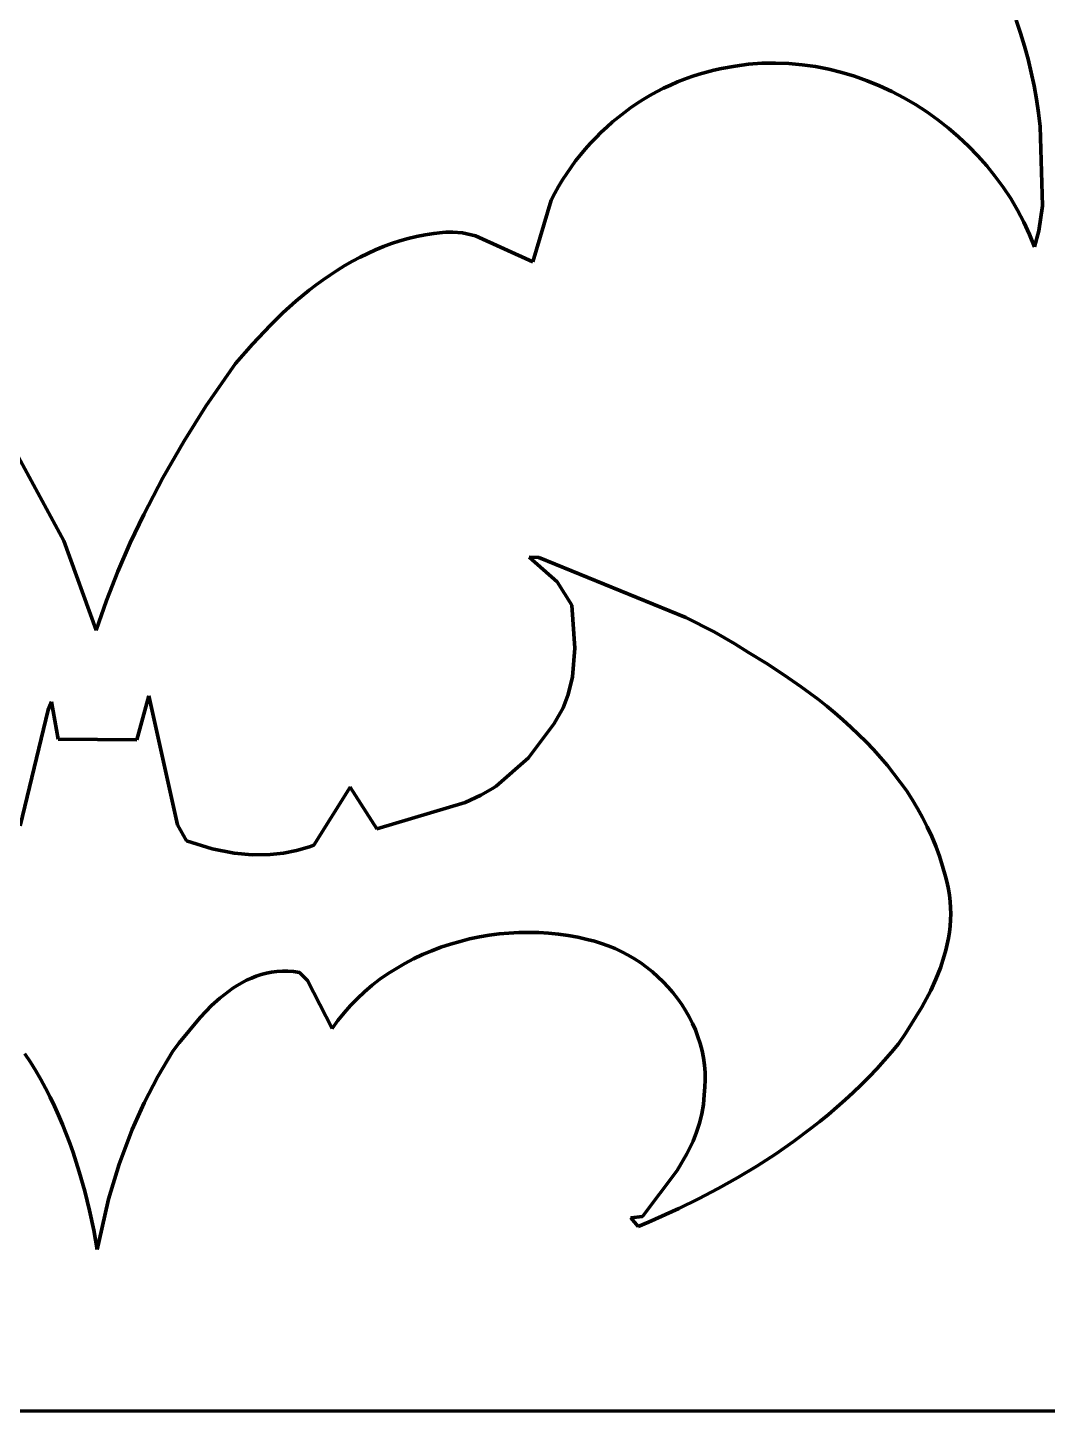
# Model space of a CAD drawing. Header units: millimetres. Extents: x 0 to 8.6, y 0 to 11.1.
# Drawn here: x 1.558 to 3.124, y 0 to 2.124 of the extents above; entities that cross this region are included whole.
import ezdxf

# ---------------------------------------------------------------- set-up
doc = ezdxf.new("R2010")
doc.units = ezdxf.units.MM
doc.layers.add('color#010101ff', color=7, linetype='CONTINUOUS', lineweight=100)
doc.layers.add('color#ffffffff', color=7, linetype='CONTINUOUS', lineweight=100)

msp = doc.modelspace()

# ---------------------------------------------------------------- linework, layer by layer
at = {"layer": 'color#010101ff'}
for p, q in [((3.076, 2.136), (3.0826, 2.1162)), ((3.0826, 2.1162), (3.0886, 2.0961)), ((3.0886, 2.0961), (3.0941, 2.0759)), ((2.6235, 2.0616), (2.6119, 2.0591)), ((2.6442, 2.0655), (2.6235, 2.0616)), ((2.6649, 2.0682), (2.6442, 2.0655)), ((2.6856, 2.0697), (2.6649, 2.0682)), ((2.7063, 2.0701), (2.6856, 2.0697)), ((2.7269, 2.0694), (2.7063, 2.0701)), ((2.7474, 2.0675), (2.7269, 2.0694)), ((2.7678, 2.0646), (2.7474, 2.0675)), ((2.788, 2.0607), (2.7678, 2.0646)), ((3.0941, 2.0759), (3.099, 2.0556)), ((2.5557, 2.0411), (2.5449, 2.0364)), ((2.5667, 2.0454), (2.5557, 2.0411)), ((2.5778, 2.0494), (2.5667, 2.0454)), ((2.589, 2.053), (2.5778, 2.0494)), ((2.6004, 2.0563), (2.589, 2.053)), ((2.6119, 2.0591), (2.6004, 2.0563)), ((2.808, 2.0557), (2.788, 2.0607)), ((2.8277, 2.0498), (2.808, 2.0557)), ((2.8471, 2.0429), (2.8277, 2.0498)), ((2.8662, 2.0351), (2.8471, 2.0429)), ((3.099, 2.0556), (3.1033, 2.0351)), ((2.5135, 2.0203), (2.5034, 2.0143)), ((2.5238, 2.026), (2.5135, 2.0203)), ((2.5343, 2.0314), (2.5238, 2.026)), ((2.5449, 2.0364), (2.5343, 2.0314)), ((2.885, 2.0264), (2.8662, 2.0351)), ((2.9033, 2.0168), (2.885, 2.0264)), ((3.1033, 2.0351), (3.1071, 2.0144)), ((2.4838, 2.0013), (2.4743, 1.9944)), ((2.4935, 2.008), (2.4838, 2.0013)), ((2.5034, 2.0143), (2.4935, 2.008)), ((2.9212, 2.0063), (2.9033, 2.0168)), ((2.9386, 1.9951), (2.9212, 2.0063)), ((3.1071, 2.0144), (3.1103, 1.9937)), ((2.456, 1.9797), (2.4472, 1.9719)), ((2.4651, 1.9872), (2.456, 1.9797)), ((2.4743, 1.9944), (2.4651, 1.9872)), ((2.9555, 1.9831), (2.9386, 1.9951)), ((2.9718, 1.9703), (2.9555, 1.9831)), ((3.1103, 1.9937), (3.1128, 1.9728)), ((2.4303, 1.9555), (2.4222, 1.947)), ((2.4386, 1.9638), (2.4303, 1.9555)), ((2.4472, 1.9719), (2.4386, 1.9638)), ((2.9875, 1.9568), (2.9718, 1.9703)), ((3.0026, 1.9426), (2.9875, 1.9568)), ((3.1128, 1.9728), (3.1164, 1.8508)), ((2.4143, 1.9381), (2.4068, 1.9291)), ((2.4222, 1.947), (2.4143, 1.9381)), ((3.0171, 1.9277), (3.0026, 1.9426)), ((2.3995, 1.9198), (2.3925, 1.9103)), ((2.4068, 1.9291), (2.3995, 1.9198)), ((3.0308, 1.9122), (3.0171, 1.9277)), ((3.0438, 1.8961), (3.0308, 1.9122)), ((2.3858, 1.9006), (2.3793, 1.8907)), ((2.3925, 1.9103), (2.3858, 1.9006)), ((3.056, 1.8793), (3.0438, 1.8961)), ((2.3674, 1.8703), (2.3619, 1.8598)), ((2.3732, 1.8806), (2.3674, 1.8703)), ((2.3793, 1.8907), (2.3732, 1.8806)), ((3.0674, 1.862), (3.056, 1.8793)), ((2.3619, 1.8598), (2.334, 1.7651)), ((3.0779, 1.8442), (3.0674, 1.862)), ((3.1164, 1.8508), (3.1107, 1.8127)), ((3.0876, 1.8259), (3.0779, 1.8442)), ((2.1683, 1.8063), (2.1552, 1.8037)), ((2.1816, 1.8084), (2.1683, 1.8063)), ((2.1951, 1.8099), (2.1816, 1.8084)), ((2.2004, 1.8103), (2.1951, 1.8099)), ((2.2108, 1.8106), (2.2004, 1.8103)), ((2.226, 1.8093), (2.2108, 1.8106)), ((2.2458, 1.805), (2.226, 1.8093)), ((3.0963, 1.8071), (3.0876, 1.8259)), ((3.104, 1.7878), (3.0963, 1.8071)), ((3.1107, 1.8127), (3.104, 1.7878)), ((2.1045, 1.7883), (2.0923, 1.7833)), ((2.1169, 1.7929), (2.1045, 1.7883)), ((2.1295, 1.797), (2.1169, 1.7929)), ((2.1422, 1.8006), (2.1295, 1.797)), ((2.1552, 1.8037), (2.1422, 1.8006)), ((2.334, 1.7651), (2.2458, 1.805)), ((2.0568, 1.7658), (2.0454, 1.7592)), ((2.0685, 1.772), (2.0568, 1.7658)), ((2.0803, 1.7779), (2.0685, 1.772)), ((2.0923, 1.7833), (2.0803, 1.7779)), ((2.023, 1.745), (2.012, 1.7374)), ((2.0341, 1.7523), (2.023, 1.745)), ((2.0454, 1.7592), (2.0341, 1.7523)), ((1.9907, 1.7214), (1.9701, 1.7043)), ((2.0013, 1.7295), (1.9907, 1.7214)), ((2.012, 1.7374), (2.0013, 1.7295)), ((1.9701, 1.7043), (1.9502, 1.6864)), ((1.9502, 1.6864), (1.931, 1.6677)), ((1.931, 1.6677), (1.9035, 1.6386)), ((1.9035, 1.6386), (1.8776, 1.6087)), ((1.8776, 1.6087), (1.832, 1.5431)), ((1.832, 1.5431), (1.7979, 1.489)), ((1.6136, 1.3364), (1.5208, 1.5084)), ((1.7979, 1.489), (1.7659, 1.4335)), ((1.7659, 1.4335), (1.7364, 1.3768)), ((1.7364, 1.3768), (1.7159, 1.3334)), ((1.6636, 1.1994), (1.6136, 1.3364)), ((1.7159, 1.3334), (1.6969, 1.2894)), ((2.3283, 1.3117), (2.343, 1.3107)), ((2.3712, 1.2735), (2.3283, 1.3117)), ((2.343, 1.3107), (2.5689, 1.2186)), ((1.6969, 1.2894), (1.6795, 1.2447)), ((2.3937, 1.2379), (2.3712, 1.2735)), ((1.6795, 1.2447), (1.6636, 1.1994)), ((2.3983, 1.1716), (2.3937, 1.2379)), ((2.5689, 1.2186), (2.6123, 1.1966)), ((2.6123, 1.1966), (2.644, 1.1783)), ((2.3946, 1.1276), (2.3983, 1.1716)), ((2.644, 1.1783), (2.6647, 1.1651)), ((2.6647, 1.1651), (2.692, 1.1485)), ((2.692, 1.1485), (2.7191, 1.1309)), ((2.3881, 1.1008), (2.3946, 1.1276)), ((2.7191, 1.1309), (2.7459, 1.1124)), ((2.7459, 1.1124), (2.7721, 1.0928)), ((1.5896, 1.0768), (1.5947, 1.0893)), ((1.5947, 1.0893), (1.6052, 1.0321)), ((1.7261, 1.0311), (1.7442, 1.0988)), ((1.7442, 1.0988), (1.7883, 0.9007)), ((2.3802, 1.0799), (2.3881, 1.1008)), ((2.7721, 1.0928), (2.7849, 1.0826)), ((1.5467, 0.8989), (1.5896, 1.0768)), ((2.3668, 1.0559), (2.3802, 1.0799)), ((2.7849, 1.0826), (2.7975, 1.0722)), ((2.7975, 1.0722), (2.8099, 1.0615)), ((2.3269, 1.0035), (2.3668, 1.0559)), ((2.8099, 1.0615), (2.822, 1.0505)), ((2.822, 1.0505), (2.8339, 1.0393)), ((1.6052, 1.0321), (1.7261, 1.0311)), ((2.8339, 1.0393), (2.8454, 1.0278)), ((2.8454, 1.0278), (2.8567, 1.016)), ((2.2774, 0.96), (2.3269, 1.0035)), ((2.8567, 1.016), (2.8676, 1.004)), ((2.8676, 1.004), (2.8781, 0.9916)), ((2.8781, 0.9916), (2.8882, 0.979)), ((2.8882, 0.979), (2.8979, 0.9661)), ((1.9975, 0.8691), (2.0533, 0.9584)), ((2.0533, 0.9584), (2.0941, 0.8941)), ((2.2541, 0.9462), (2.2717, 0.9562)), ((2.2717, 0.9562), (2.2774, 0.96)), ((2.8979, 0.9661), (2.9072, 0.953)), ((2.0941, 0.8941), (2.2297, 0.9349)), ((2.2297, 0.9349), (2.2541, 0.9462)), ((2.9072, 0.953), (2.916, 0.9395)), ((2.916, 0.9395), (2.9243, 0.9257)), ((2.9243, 0.9257), (2.9321, 0.9117)), ((1.7883, 0.9007), (1.8023, 0.8758)), ((2.9321, 0.9117), (2.9394, 0.8973)), ((2.9394, 0.8973), (2.9462, 0.8826)), ((1.8023, 0.8758), (1.8417, 0.8635)), ((2.9462, 0.8826), (2.9523, 0.8677)), ((1.8417, 0.8635), (1.8755, 0.857)), ((1.8755, 0.857), (1.9029, 0.8546)), ((1.9029, 0.8546), (1.9304, 0.8549)), ((1.9304, 0.8549), (1.9508, 0.857)), ((1.9508, 0.857), (1.971, 0.8609)), ((1.971, 0.8609), (1.9909, 0.8667)), ((1.9909, 0.8667), (1.9975, 0.8691)), ((2.9523, 0.8677), (2.9579, 0.8524)), ((2.9579, 0.8524), (2.9628, 0.8368)), ((2.9628, 0.8368), (2.9671, 0.821)), ((2.9671, 0.821), (2.9697, 0.8114)), ((2.9697, 0.8114), (2.9718, 0.8018)), ((2.9718, 0.8018), (2.9734, 0.7923)), ((2.9734, 0.7923), (2.9744, 0.7828)), ((2.9744, 0.7828), (2.9751, 0.7733)), ((2.9751, 0.7733), (2.9753, 0.7639)), ((2.9743, 0.7451), (2.9733, 0.7358)), ((2.975, 0.7545), (2.9743, 0.7451)), ((2.9753, 0.7639), (2.975, 0.7545)), ((2.2368, 0.7253), (2.222, 0.7216)), ((2.2517, 0.7284), (2.2368, 0.7253)), ((2.2668, 0.7309), (2.2517, 0.7284)), ((2.282, 0.7329), (2.2668, 0.7309)), ((2.2972, 0.7343), (2.282, 0.7329)), ((2.3124, 0.7351), (2.2972, 0.7343)), ((2.3276, 0.7354), (2.3124, 0.7351)), ((2.3428, 0.735), (2.3276, 0.7354)), ((2.358, 0.7341), (2.3428, 0.735)), ((2.373, 0.7326), (2.358, 0.7341)), ((2.388, 0.7305), (2.373, 0.7326)), ((2.4028, 0.7278), (2.388, 0.7305)), ((2.4174, 0.7245), (2.4028, 0.7278)), ((2.4283, 0.7218), (2.4174, 0.7245)), ((2.9718, 0.7266), (2.97, 0.7173)), ((2.9733, 0.7358), (2.9718, 0.7266)), ((2.1645, 0.7012), (2.1508, 0.6947)), ((2.1786, 0.7071), (2.1645, 0.7012)), ((2.1928, 0.7125), (2.1786, 0.7071)), ((2.2073, 0.7173), (2.1928, 0.7125)), ((2.222, 0.7216), (2.2073, 0.7173)), ((2.4391, 0.7185), (2.4283, 0.7218)), ((2.4497, 0.7147), (2.4391, 0.7185)), ((2.4601, 0.7104), (2.4497, 0.7147)), ((2.4703, 0.7056), (2.4601, 0.7104)), ((2.4802, 0.7003), (2.4703, 0.7056)), ((2.9679, 0.7082), (2.9654, 0.6991)), ((2.97, 0.7173), (2.9679, 0.7082)), ((2.1243, 0.6801), (2.1115, 0.672)), ((2.1374, 0.6877), (2.1243, 0.6801)), ((2.1508, 0.6947), (2.1374, 0.6877)), ((2.4899, 0.6946), (2.4802, 0.7003)), ((2.4994, 0.6884), (2.4899, 0.6946)), ((2.5085, 0.6818), (2.4994, 0.6884)), ((2.5173, 0.6747), (2.5085, 0.6818)), ((2.9595, 0.6811), (2.9526, 0.6634)), ((2.9654, 0.6991), (2.9595, 0.6811)), ((1.8943, 0.6619), (1.8871, 0.6581)), ((1.9017, 0.6653), (1.8943, 0.6619)), ((1.9092, 0.6682), (1.9017, 0.6653)), ((1.9169, 0.6707), (1.9092, 0.6682)), ((1.9248, 0.6728), (1.9169, 0.6707)), ((1.9328, 0.6743), (1.9248, 0.6728)), ((1.941, 0.6754), (1.9328, 0.6743)), ((1.9493, 0.6759), (1.941, 0.6754)), ((1.9578, 0.6758), (1.9493, 0.6759)), ((1.9665, 0.6752), (1.9578, 0.6758)), ((1.9754, 0.6739), (1.9665, 0.6752)), ((1.9877, 0.6614), (1.9754, 0.6739)), ((2.0255, 0.5876), (1.9877, 0.6614)), ((2.0991, 0.6633), (2.0872, 0.6541)), ((2.1115, 0.672), (2.0991, 0.6633)), ((2.5257, 0.6673), (2.5173, 0.6747)), ((2.5338, 0.6595), (2.5257, 0.6673)), ((2.5416, 0.6513), (2.5338, 0.6595)), ((2.9526, 0.6634), (2.9446, 0.646)), ((1.8664, 0.6448), (1.8532, 0.6344)), ((1.8731, 0.6496), (1.8664, 0.6448)), ((1.88, 0.654), (1.8731, 0.6496)), ((1.8871, 0.6581), (1.88, 0.654)), ((2.0756, 0.6443), (2.0646, 0.634)), ((2.0872, 0.6541), (2.0756, 0.6443)), ((2.5489, 0.6428), (2.5416, 0.6513)), ((2.5558, 0.6339), (2.5489, 0.6428)), ((2.9446, 0.646), (2.9312, 0.6205)), ((1.8407, 0.6231), (1.8229, 0.6048)), ((1.8532, 0.6344), (1.8407, 0.6231)), ((2.054, 0.6232), (2.044, 0.6119)), ((2.0646, 0.634), (2.054, 0.6232)), ((2.5623, 0.6248), (2.5558, 0.6339)), ((2.5683, 0.6153), (2.5623, 0.6248)), ((2.9312, 0.6205), (2.906, 0.5799)), ((1.8229, 0.6048), (1.7909, 0.5657)), ((2.0345, 0.6), (2.0255, 0.5876)), ((2.044, 0.6119), (2.0345, 0.6)), ((2.5738, 0.6056), (2.5683, 0.6153)), ((2.5788, 0.5957), (2.5738, 0.6056)), ((2.5833, 0.5855), (2.5788, 0.5957)), ((2.5873, 0.5751), (2.5833, 0.5855)), ((2.5907, 0.5645), (2.5873, 0.5751)), ((2.906, 0.5799), (2.8953, 0.5644)), ((1.7811, 0.5528), (1.758, 0.514)), ((1.7909, 0.5657), (1.7811, 0.5528)), ((2.5935, 0.5537), (2.5907, 0.5645)), ((2.5957, 0.5427), (2.5935, 0.5537)), ((2.8953, 0.5644), (2.8844, 0.5513)), ((1.5625, 0.536), (1.5541, 0.5487)), ((1.5706, 0.523), (1.5625, 0.536)), ((2.5973, 0.5316), (2.5957, 0.5427)), ((2.5983, 0.5204), (2.5973, 0.5316)), ((2.8732, 0.5385), (2.8617, 0.5259)), ((2.8844, 0.5513), (2.8732, 0.5385)), ((1.5783, 0.5097), (1.5706, 0.523)), ((1.758, 0.514), (1.7372, 0.4739)), ((2.5985, 0.5091), (2.5983, 0.5204)), ((2.85, 0.5136), (2.838, 0.5015)), ((2.8617, 0.5259), (2.85, 0.5136)), ((1.5856, 0.4963), (1.5783, 0.5097)), ((1.5927, 0.4826), (1.5856, 0.4963)), ((2.597, 0.4861), (2.5981, 0.4976)), ((2.5981, 0.4976), (2.5985, 0.5091)), ((2.8257, 0.4897), (2.8133, 0.4782)), ((2.838, 0.5015), (2.8257, 0.4897)), ((1.5993, 0.4687), (1.5927, 0.4826)), ((1.6057, 0.4547), (1.5993, 0.4687)), ((1.7372, 0.4739), (1.7187, 0.4327)), ((2.5931, 0.4567), (2.5956, 0.4712)), ((2.5956, 0.4712), (2.597, 0.4861)), ((2.8133, 0.4782), (2.8006, 0.4669)), ((1.6118, 0.4405), (1.6057, 0.4547)), ((2.5895, 0.4424), (2.5931, 0.4567)), ((2.7877, 0.4559), (2.7746, 0.4451)), ((2.8006, 0.4669), (2.7877, 0.4559)), ((1.6175, 0.4262), (1.6118, 0.4405)), ((1.6229, 0.4118), (1.6175, 0.4262)), ((1.7187, 0.4327), (1.6989, 0.3797)), ((2.5797, 0.415), (2.585, 0.4285)), ((2.585, 0.4285), (2.5895, 0.4424)), ((2.7612, 0.4346), (2.734, 0.4142)), ((2.7746, 0.4451), (2.7612, 0.4346)), ((1.6281, 0.3972), (1.6229, 0.4118)), ((2.5703, 0.3952), (2.5797, 0.415)), ((2.734, 0.4142), (2.7061, 0.3948)), ((1.6375, 0.3678), (1.6281, 0.3972)), ((2.5555, 0.3697), (2.5703, 0.3952)), ((2.7061, 0.3948), (2.6775, 0.3764)), ((1.6459, 0.3381), (1.6375, 0.3678)), ((1.6989, 0.3797), (1.6825, 0.3256)), ((2.5024, 0.2992), (2.5555, 0.3697)), ((2.6775, 0.3764), (2.6483, 0.3588)), ((2.6185, 0.3422), (2.5883, 0.3264)), ((2.6483, 0.3588), (2.6185, 0.3422)), ((1.6533, 0.3082), (1.6459, 0.3381)), ((1.6825, 0.3256), (1.6673, 0.2595)), ((2.5883, 0.3264), (2.5577, 0.3114)), ((1.6597, 0.2783), (1.6533, 0.3082)), ((2.484, 0.2969), (2.5024, 0.2992)), ((2.5577, 0.3114), (2.5112, 0.2906)), ((1.6652, 0.2484), (1.6597, 0.2783)), ((2.4956, 0.284), (2.484, 0.2969)), ((2.5112, 0.2906), (2.4956, 0.284)), ((1.6673, 0.2595), (1.6652, 0.2484))]:
    msp.add_line(p, q, dxfattribs=at)
at = {"layer": 'color#ffffffff'}
for p, q in [((3.0826, 2.1162), (3.076, 2.136)), ((3.0886, 2.0961), (3.0826, 2.1162)), ((3.0941, 2.0759), (3.0886, 2.0961)), ((2.6119, 2.0591), (2.6235, 2.0616)), ((2.6235, 2.0616), (2.6442, 2.0655)), ((2.6442, 2.0655), (2.6649, 2.0682)), ((2.6649, 2.0682), (2.6856, 2.0697)), ((2.6856, 2.0697), (2.7063, 2.0701)), ((2.7063, 2.0701), (2.7269, 2.0694)), ((2.7269, 2.0694), (2.7474, 2.0675)), ((2.7474, 2.0675), (2.7678, 2.0646)), ((2.7678, 2.0646), (2.788, 2.0607)), ((3.099, 2.0556), (3.0941, 2.0759)), ((2.5449, 2.0364), (2.5557, 2.0411)), ((2.5557, 2.0411), (2.5667, 2.0454)), ((2.5667, 2.0454), (2.5778, 2.0494)), ((2.5778, 2.0494), (2.589, 2.053)), ((2.589, 2.053), (2.6004, 2.0563)), ((2.6004, 2.0563), (2.6119, 2.0591)), ((2.788, 2.0607), (2.808, 2.0557)), ((2.808, 2.0557), (2.8277, 2.0498)), ((2.8277, 2.0498), (2.8471, 2.0429)), ((2.8471, 2.0429), (2.8662, 2.0351)), ((3.1033, 2.0351), (3.099, 2.0556)), ((2.5034, 2.0143), (2.5135, 2.0203)), ((2.5135, 2.0203), (2.5238, 2.026)), ((2.5238, 2.026), (2.5343, 2.0314)), ((2.5343, 2.0314), (2.5449, 2.0364)), ((2.8662, 2.0351), (2.885, 2.0264)), ((2.885, 2.0264), (2.9033, 2.0168)), ((3.1071, 2.0144), (3.1033, 2.0351)), ((2.4743, 1.9944), (2.4838, 2.0013)), ((2.4838, 2.0013), (2.4935, 2.008)), ((2.4935, 2.008), (2.5034, 2.0143)), ((2.9033, 2.0168), (2.9212, 2.0063)), ((2.9212, 2.0063), (2.9386, 1.9951)), ((3.1103, 1.9937), (3.1071, 2.0144)), ((2.4472, 1.9719), (2.456, 1.9797)), ((2.456, 1.9797), (2.4651, 1.9872)), ((2.4651, 1.9872), (2.4743, 1.9944)), ((2.9386, 1.9951), (2.9555, 1.9831)), ((2.9555, 1.9831), (2.9718, 1.9703)), ((3.1128, 1.9728), (3.1103, 1.9937)), ((2.4222, 1.947), (2.4303, 1.9555)), ((2.4303, 1.9555), (2.4386, 1.9638)), ((2.4386, 1.9638), (2.4472, 1.9719)), ((2.9718, 1.9703), (2.9875, 1.9568)), ((2.9875, 1.9568), (3.0026, 1.9426)), ((3.1164, 1.8508), (3.1128, 1.9728)), ((2.4068, 1.9291), (2.4143, 1.9381)), ((2.4143, 1.9381), (2.4222, 1.947)), ((3.0026, 1.9426), (3.0171, 1.9277)), ((2.3925, 1.9103), (2.3995, 1.9198)), ((2.3995, 1.9198), (2.4068, 1.9291)), ((3.0171, 1.9277), (3.0308, 1.9122)), ((3.0308, 1.9122), (3.0438, 1.8961)), ((2.3793, 1.8907), (2.3858, 1.9006)), ((2.3858, 1.9006), (2.3925, 1.9103)), ((3.0438, 1.8961), (3.056, 1.8793)), ((2.3619, 1.8598), (2.3674, 1.8703)), ((2.3674, 1.8703), (2.3732, 1.8806)), ((2.3732, 1.8806), (2.3793, 1.8907)), ((3.056, 1.8793), (3.0674, 1.862)), ((2.334, 1.7651), (2.3619, 1.8598)), ((3.0674, 1.862), (3.0779, 1.8442)), ((3.1107, 1.8127), (3.1164, 1.8508)), ((3.0779, 1.8442), (3.0876, 1.8259)), ((2.1552, 1.8037), (2.1683, 1.8063)), ((2.1683, 1.8063), (2.1816, 1.8084)), ((2.1816, 1.8084), (2.1951, 1.8099)), ((2.1951, 1.8099), (2.2004, 1.8103)), ((2.2004, 1.8103), (2.2108, 1.8106)), ((2.2108, 1.8106), (2.226, 1.8093)), ((2.226, 1.8093), (2.2458, 1.805)), ((3.0876, 1.8259), (3.0963, 1.8071)), ((3.0963, 1.8071), (3.104, 1.7878)), ((3.104, 1.7878), (3.1107, 1.8127)), ((2.0923, 1.7833), (2.1045, 1.7883)), ((2.1045, 1.7883), (2.1169, 1.7929)), ((2.1169, 1.7929), (2.1295, 1.797)), ((2.1295, 1.797), (2.1422, 1.8006)), ((2.1422, 1.8006), (2.1552, 1.8037)), ((2.2458, 1.805), (2.334, 1.7651)), ((2.0454, 1.7592), (2.0568, 1.7658)), ((2.0568, 1.7658), (2.0685, 1.772)), ((2.0685, 1.772), (2.0803, 1.7779)), ((2.0803, 1.7779), (2.0923, 1.7833)), ((2.012, 1.7374), (2.023, 1.745)), ((2.023, 1.745), (2.0341, 1.7523)), ((2.0341, 1.7523), (2.0454, 1.7592)), ((1.9701, 1.7043), (1.9907, 1.7214)), ((1.9907, 1.7214), (2.0013, 1.7295)), ((2.0013, 1.7295), (2.012, 1.7374)), ((1.9502, 1.6864), (1.9701, 1.7043)), ((1.931, 1.6677), (1.9502, 1.6864)), ((1.9035, 1.6386), (1.931, 1.6677)), ((1.8776, 1.6087), (1.9035, 1.6386)), ((1.832, 1.5431), (1.8776, 1.6087)), ((1.7979, 1.489), (1.832, 1.5431)), ((1.5208, 1.5084), (1.6136, 1.3364)), ((1.7659, 1.4335), (1.7979, 1.489)), ((1.7364, 1.3768), (1.7659, 1.4335)), ((1.7159, 1.3334), (1.7364, 1.3768)), ((1.6136, 1.3364), (1.6636, 1.1994)), ((1.6969, 1.2894), (1.7159, 1.3334)), ((2.3283, 1.3117), (2.3712, 1.2735)), ((2.343, 1.3107), (2.3283, 1.3117)), ((2.5689, 1.2186), (2.343, 1.3107)), ((1.6795, 1.2447), (1.6969, 1.2894)), ((2.3712, 1.2735), (2.3937, 1.2379)), ((1.6636, 1.1994), (1.6795, 1.2447)), ((2.3937, 1.2379), (2.3983, 1.1716)), ((2.6123, 1.1966), (2.5689, 1.2186)), ((2.644, 1.1783), (2.6123, 1.1966)), ((2.3983, 1.1716), (2.3946, 1.1276)), ((2.6647, 1.1651), (2.644, 1.1783)), ((2.692, 1.1485), (2.6647, 1.1651)), ((2.7191, 1.1309), (2.692, 1.1485)), ((2.3946, 1.1276), (2.3881, 1.1008)), ((2.7459, 1.1124), (2.7191, 1.1309)), ((2.7721, 1.0928), (2.7459, 1.1124)), ((1.5947, 1.0893), (1.5896, 1.0768)), ((1.6052, 1.0321), (1.5947, 1.0893)), ((1.7442, 1.0988), (1.7261, 1.0311)), ((1.7883, 0.9007), (1.7442, 1.0988)), ((2.3881, 1.1008), (2.3802, 1.0799)), ((2.7849, 1.0826), (2.7721, 1.0928)), ((1.5896, 1.0768), (1.5467, 0.8989)), ((2.3802, 1.0799), (2.3668, 1.0559)), ((2.7975, 1.0722), (2.7849, 1.0826)), ((2.8099, 1.0615), (2.7975, 1.0722)), ((2.3668, 1.0559), (2.3269, 1.0035)), ((2.822, 1.0505), (2.8099, 1.0615)), ((2.8339, 1.0393), (2.822, 1.0505)), ((1.7261, 1.0311), (1.6052, 1.0321)), ((2.8454, 1.0278), (2.8339, 1.0393)), ((2.8567, 1.016), (2.8454, 1.0278)), ((2.3269, 1.0035), (2.2774, 0.96)), ((2.8676, 1.004), (2.8567, 1.016)), ((2.8781, 0.9916), (2.8676, 1.004)), ((2.8882, 0.979), (2.8781, 0.9916)), ((2.8979, 0.9661), (2.8882, 0.979)), ((2.0533, 0.9584), (1.9975, 0.8691)), ((2.0941, 0.8941), (2.0533, 0.9584)), ((2.2717, 0.9562), (2.2541, 0.9462)), ((2.2774, 0.96), (2.2717, 0.9562)), ((2.9072, 0.953), (2.8979, 0.9661)), ((2.2297, 0.9349), (2.0941, 0.8941)), ((2.2541, 0.9462), (2.2297, 0.9349)), ((2.916, 0.9395), (2.9072, 0.953)), ((2.9243, 0.9257), (2.916, 0.9395)), ((2.9321, 0.9117), (2.9243, 0.9257)), ((1.8023, 0.8758), (1.7883, 0.9007)), ((2.9394, 0.8973), (2.9321, 0.9117)), ((2.9462, 0.8826), (2.9394, 0.8973)), ((1.8417, 0.8635), (1.8023, 0.8758)), ((2.9523, 0.8677), (2.9462, 0.8826)), ((1.8755, 0.857), (1.8417, 0.8635)), ((1.9029, 0.8546), (1.8755, 0.857)), ((1.9304, 0.8549), (1.9029, 0.8546)), ((1.9508, 0.857), (1.9304, 0.8549)), ((1.971, 0.8609), (1.9508, 0.857)), ((1.9909, 0.8667), (1.971, 0.8609)), ((1.9975, 0.8691), (1.9909, 0.8667)), ((2.9579, 0.8524), (2.9523, 0.8677)), ((2.9628, 0.8368), (2.9579, 0.8524)), ((2.9671, 0.821), (2.9628, 0.8368)), ((2.9697, 0.8114), (2.9671, 0.821)), ((2.9718, 0.8018), (2.9697, 0.8114)), ((2.9734, 0.7923), (2.9718, 0.8018)), ((2.9744, 0.7828), (2.9734, 0.7923)), ((2.9751, 0.7733), (2.9744, 0.7828)), ((2.9753, 0.7639), (2.9751, 0.7733)), ((2.9733, 0.7358), (2.9743, 0.7451)), ((2.9743, 0.7451), (2.975, 0.7545)), ((2.975, 0.7545), (2.9753, 0.7639)), ((2.222, 0.7216), (2.2368, 0.7253)), ((2.2368, 0.7253), (2.2517, 0.7284)), ((2.2517, 0.7284), (2.2668, 0.7309)), ((2.2668, 0.7309), (2.282, 0.7329)), ((2.282, 0.7329), (2.2972, 0.7343)), ((2.2972, 0.7343), (2.3124, 0.7351)), ((2.3124, 0.7351), (2.3276, 0.7354)), ((2.3276, 0.7354), (2.3428, 0.735)), ((2.3428, 0.735), (2.358, 0.7341)), ((2.358, 0.7341), (2.373, 0.7326)), ((2.373, 0.7326), (2.388, 0.7305)), ((2.388, 0.7305), (2.4028, 0.7278)), ((2.4028, 0.7278), (2.4174, 0.7245)), ((2.4174, 0.7245), (2.4283, 0.7218)), ((2.97, 0.7173), (2.9718, 0.7266)), ((2.9718, 0.7266), (2.9733, 0.7358)), ((2.1508, 0.6947), (2.1645, 0.7012)), ((2.1645, 0.7012), (2.1786, 0.7071)), ((2.1786, 0.7071), (2.1928, 0.7125)), ((2.1928, 0.7125), (2.2073, 0.7173)), ((2.2073, 0.7173), (2.222, 0.7216)), ((2.4283, 0.7218), (2.4391, 0.7185)), ((2.4391, 0.7185), (2.4497, 0.7147)), ((2.4497, 0.7147), (2.4601, 0.7104)), ((2.4601, 0.7104), (2.4703, 0.7056)), ((2.4703, 0.7056), (2.4802, 0.7003)), ((2.9654, 0.6991), (2.9679, 0.7082)), ((2.9679, 0.7082), (2.97, 0.7173)), ((2.1115, 0.672), (2.1243, 0.6801)), ((2.1243, 0.6801), (2.1374, 0.6877)), ((2.1374, 0.6877), (2.1508, 0.6947)), ((2.4802, 0.7003), (2.4899, 0.6946)), ((2.4899, 0.6946), (2.4994, 0.6884)), ((2.4994, 0.6884), (2.5085, 0.6818)), ((2.5085, 0.6818), (2.5173, 0.6747)), ((2.9526, 0.6634), (2.9595, 0.6811)), ((2.9595, 0.6811), (2.9654, 0.6991)), ((1.8871, 0.6581), (1.8943, 0.6619)), ((1.8943, 0.6619), (1.9017, 0.6653)), ((1.9017, 0.6653), (1.9092, 0.6682)), ((1.9092, 0.6682), (1.9169, 0.6707)), ((1.9169, 0.6707), (1.9248, 0.6728)), ((1.9248, 0.6728), (1.9328, 0.6743)), ((1.9328, 0.6743), (1.941, 0.6754)), ((1.941, 0.6754), (1.9493, 0.6759)), ((1.9493, 0.6759), (1.9578, 0.6758)), ((1.9578, 0.6758), (1.9665, 0.6752)), ((1.9665, 0.6752), (1.9754, 0.6739)), ((1.9754, 0.6739), (1.9877, 0.6614)), ((1.9877, 0.6614), (2.0255, 0.5876)), ((2.0872, 0.6541), (2.0991, 0.6633)), ((2.0991, 0.6633), (2.1115, 0.672)), ((2.5173, 0.6747), (2.5257, 0.6673)), ((2.5257, 0.6673), (2.5338, 0.6595)), ((2.5338, 0.6595), (2.5416, 0.6513)), ((2.9446, 0.646), (2.9526, 0.6634)), ((1.8532, 0.6344), (1.8664, 0.6448)), ((1.8664, 0.6448), (1.8731, 0.6496)), ((1.8731, 0.6496), (1.88, 0.654)), ((1.88, 0.654), (1.8871, 0.6581)), ((2.0646, 0.634), (2.0756, 0.6443)), ((2.0756, 0.6443), (2.0872, 0.6541)), ((2.5416, 0.6513), (2.5489, 0.6428)), ((2.5489, 0.6428), (2.5558, 0.6339)), ((2.9312, 0.6205), (2.9446, 0.646)), ((1.8229, 0.6048), (1.8407, 0.6231)), ((1.8407, 0.6231), (1.8532, 0.6344)), ((2.044, 0.6119), (2.054, 0.6232)), ((2.054, 0.6232), (2.0646, 0.634)), ((2.5558, 0.6339), (2.5623, 0.6248)), ((2.5623, 0.6248), (2.5683, 0.6153)), ((2.906, 0.5799), (2.9312, 0.6205)), ((1.7909, 0.5657), (1.8229, 0.6048)), ((2.0255, 0.5876), (2.0345, 0.6)), ((2.0345, 0.6), (2.044, 0.6119)), ((2.5683, 0.6153), (2.5738, 0.6056)), ((2.5738, 0.6056), (2.5788, 0.5957)), ((2.5788, 0.5957), (2.5833, 0.5855)), ((2.5833, 0.5855), (2.5873, 0.5751)), ((2.5873, 0.5751), (2.5907, 0.5645)), ((2.8953, 0.5644), (2.906, 0.5799)), ((1.758, 0.514), (1.7811, 0.5528)), ((1.7811, 0.5528), (1.7909, 0.5657)), ((2.5907, 0.5645), (2.5935, 0.5537)), ((2.5935, 0.5537), (2.5957, 0.5427)), ((2.8844, 0.5513), (2.8953, 0.5644)), ((1.5541, 0.5487), (1.5625, 0.536)), ((1.5625, 0.536), (1.5706, 0.523)), ((2.5957, 0.5427), (2.5973, 0.5316)), ((2.5973, 0.5316), (2.5983, 0.5204)), ((2.8617, 0.5259), (2.8732, 0.5385)), ((2.8732, 0.5385), (2.8844, 0.5513)), ((1.5706, 0.523), (1.5783, 0.5097)), ((1.7372, 0.4739), (1.758, 0.514)), ((2.5983, 0.5204), (2.5985, 0.5091)), ((2.838, 0.5015), (2.85, 0.5136)), ((2.85, 0.5136), (2.8617, 0.5259)), ((1.5783, 0.5097), (1.5856, 0.4963)), ((1.5856, 0.4963), (1.5927, 0.4826)), ((2.5981, 0.4976), (2.597, 0.4861)), ((2.5985, 0.5091), (2.5981, 0.4976)), ((2.8133, 0.4782), (2.8257, 0.4897)), ((2.8257, 0.4897), (2.838, 0.5015)), ((1.5927, 0.4826), (1.5993, 0.4687)), ((1.5993, 0.4687), (1.6057, 0.4547)), ((1.7187, 0.4327), (1.7372, 0.4739)), ((2.5956, 0.4712), (2.5931, 0.4567)), ((2.597, 0.4861), (2.5956, 0.4712)), ((2.8006, 0.4669), (2.8133, 0.4782)), ((1.6057, 0.4547), (1.6118, 0.4405)), ((2.5931, 0.4567), (2.5895, 0.4424)), ((2.7746, 0.4451), (2.7877, 0.4559)), ((2.7877, 0.4559), (2.8006, 0.4669)), ((1.6118, 0.4405), (1.6175, 0.4262)), ((1.6175, 0.4262), (1.6229, 0.4118)), ((1.6989, 0.3797), (1.7187, 0.4327)), ((2.585, 0.4285), (2.5797, 0.415)), ((2.5895, 0.4424), (2.585, 0.4285)), ((2.734, 0.4142), (2.7612, 0.4346)), ((2.7612, 0.4346), (2.7746, 0.4451)), ((1.6229, 0.4118), (1.6281, 0.3972)), ((2.5797, 0.415), (2.5703, 0.3952)), ((2.7061, 0.3948), (2.734, 0.4142)), ((1.6281, 0.3972), (1.6375, 0.3678)), ((2.5703, 0.3952), (2.5555, 0.3697)), ((2.6775, 0.3764), (2.7061, 0.3948)), ((1.6375, 0.3678), (1.6459, 0.3381)), ((1.6825, 0.3256), (1.6989, 0.3797)), ((2.5555, 0.3697), (2.5024, 0.2992)), ((2.6483, 0.3588), (2.6775, 0.3764)), ((2.5883, 0.3264), (2.6185, 0.3422)), ((2.6185, 0.3422), (2.6483, 0.3588)), ((1.6459, 0.3381), (1.6533, 0.3082)), ((1.6673, 0.2595), (1.6825, 0.3256)), ((2.5577, 0.3114), (2.5883, 0.3264)), ((1.6533, 0.3082), (1.6597, 0.2783)), ((2.5024, 0.2992), (2.484, 0.2969)), ((2.5112, 0.2906), (2.5577, 0.3114)), ((1.6597, 0.2783), (1.6652, 0.2484)), ((2.484, 0.2969), (2.4956, 0.284)), ((2.4956, 0.284), (2.5112, 0.2906)), ((1.6652, 0.2484), (1.6673, 0.2595)), ((8.5833, 0), (0, 0))]:
    msp.add_line(p, q, dxfattribs=at)

doc.saveas('drawing.dxf')
